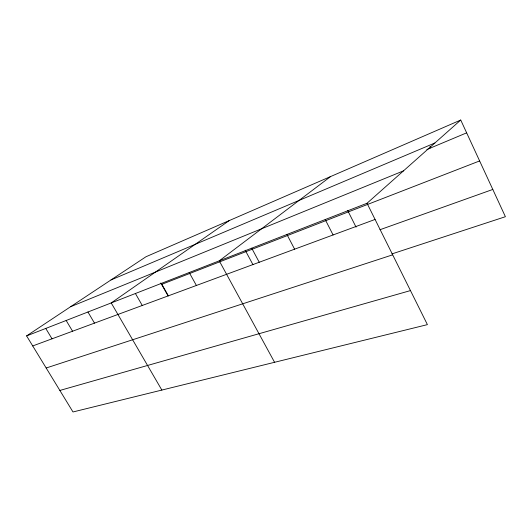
<?xml version="1.0" encoding="UTF-8"?>
<svg xmlns="http://www.w3.org/2000/svg" width="532" height="532" viewBox="0 0 532 532"><rect width="100%" height="100%" fill="white"/><g stroke="black" fill="none" stroke-linecap="round" stroke-linejoin="round"><path stroke-width="0.8" d="M367.027 203.251L427.402 324.633L72.99 411.968L26.6 335.905L367.027 203.251L460.732 120.033L505.4 216.71L391.978 253.897M330.598 176.558L219.251 260.833L274.572 362.292M229.285 220.561L111.221 302.927L161.854 390.069M26.6 335.905L145.974 256.75L460.732 120.033M110.989 279.945L434.883 142.988M426.863 149.545L466.65 132.847M70.67 306.685L403.482 170.872M161.582 284.401L479.631 160.937M32.725 345.946L375.08 219.443M379.954 229.731L492.805 189.445M46.178 368.004L392.676 254.821M59.863 390.448L410.465 290.585M45.765 328.437L52.023 338.811M66.168 320.483L72.571 331.223M87.94 311.998L94.49 323.123M135.407 293.504L142.263 305.468M161.342 283.396L168.358 295.825M160.784 282.991L168.065 295.885M189.212 272.537L196.394 285.471M245.199 250.22L252.966 264.69M251.716 248.185L259.237 262.249M286.921 234.466L294.615 249.175M325.212 219.543L333.085 234.958M347.642 210.413L356.061 227.131M429.989 146.493L430.681 147.943"/></g></svg>
